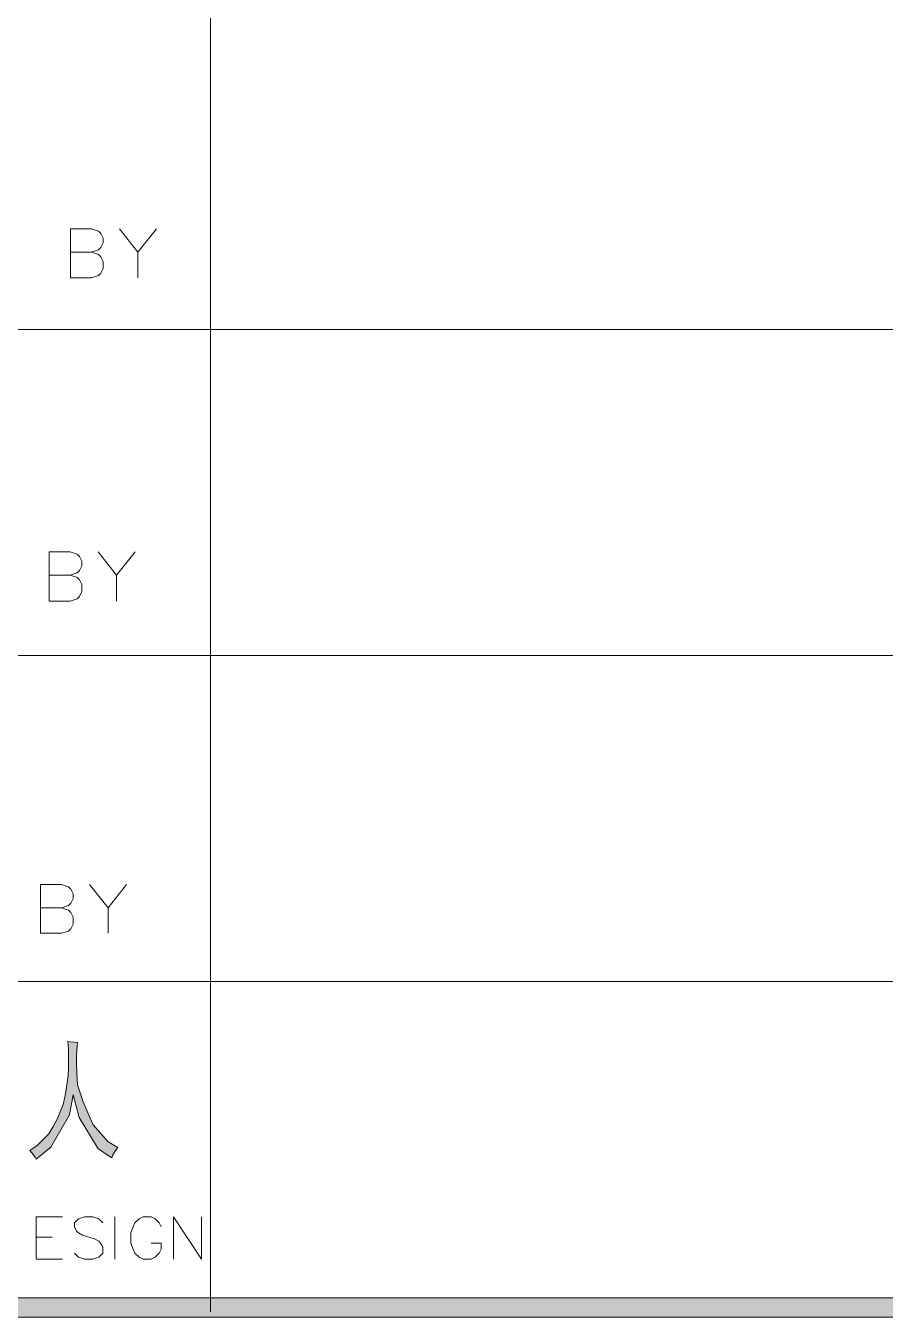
# Model space of a CAD drawing. Header units: millimetres. Extents: x 0 to 586, y 0 to 414.
# Drawn here: x 548.76 to 561.75, y 78.76 to 98.27 of the extents above; entities that cross this region are included whole.
import ezdxf

# ---------------------------------------------------------------- set-up
doc = ezdxf.new("R2010")
doc.units = ezdxf.units.MM

msp = doc.modelspace()

# ---------------------------------------------------------------- hatches: boundary and pattern name
h = msp.add_hatch(color=0)
h.dxf.hatch_style = 2
h.paths.add_polyline_path([(548.816389, 81.276472), (548.929278, 81.350556), (549.105667, 81.530472), (549.169167, 81.639833), (549.232667, 81.749194), (549.320861, 81.971444), (549.345556, 82.084333), (549.37025, 82.20075), (549.398472, 82.412417), (549.402, 82.511194), (549.405528, 82.609972), (549.402, 82.818111), (549.394944, 82.923944), (549.426694, 82.920417), (549.500778, 82.913361), (549.539583, 82.909833), (549.532528, 82.846333), (549.521944, 82.719333), (549.521944, 82.655833), (549.521944, 82.588806), (549.529, 82.437111), (549.536056, 82.352444), (549.539583, 82.267778), (549.62425, 82.01025), (549.698333, 81.837389), (549.775944, 81.664528), (550.001722, 81.407), (550.149889, 81.322333), (550.114611, 81.276472), (550.06875, 81.198861), (550.058167, 81.167111), (549.853556, 81.301167), (549.564278, 81.777417), (549.476083, 82.119611), (549.419639, 81.816222), (549.137417, 81.325861), (548.915167, 81.145944), (548.897528, 81.177694), (548.848139, 81.241194)])
h = msp.add_hatch(color=0)
h.dxf.hatch_style = 2
h.paths.add_polyline_path([(541.390417, 78.757639), (541.390417, 79.050444), (575.772139, 79.050444), (575.772139, 78.757639)])

# ---------------------------------------------------------------- linework, layer by layer
at = {"color": 0, "lineweight": 0}
for points in [[(551.550417, 78.838778), (551.550417, 118.251111)], [(549.43375, 94.463306), (549.43375, 95.204139), (549.75125, 95.204139), (549.857083, 95.168861), (549.892361, 95.133583), (549.927639, 95.063028), (549.927639, 94.992472), (549.892361, 94.921917), (549.857083, 94.886639), (549.75125, 94.851361)], [(550.174583, 95.204139), (550.453278, 94.851361), (550.7355, 95.204139)], [(549.43375, 94.851361), (549.75125, 94.851361), (549.857083, 94.816083), (549.892361, 94.780806), (549.927639, 94.71025), (549.927639, 94.604417), (549.892361, 94.533861), (549.857083, 94.498583), (549.75125, 94.463306), (549.43375, 94.463306)], [(550.453278, 94.851361), (550.453278, 94.463306)], [(541.390417, 93.683667), (575.772139, 93.683667)], [(549.109194, 89.580861), (549.109194, 90.321694), (549.426694, 90.321694), (549.532528, 90.286417), (549.567806, 90.251139), (549.603083, 90.180583), (549.603083, 90.110028), (549.567806, 90.039472), (549.532528, 90.004194), (549.426694, 89.968917)], [(549.850028, 90.321694), (550.128722, 89.968917), (550.410944, 90.321694)], [(549.109194, 89.968917), (549.426694, 89.968917), (549.532528, 89.933639), (549.567806, 89.898361), (549.603083, 89.827806), (549.603083, 89.721972), (549.567806, 89.651417), (549.532528, 89.616139), (549.426694, 89.580861), (549.109194, 89.580861)], [(550.128722, 89.968917), (550.128722, 89.580861)], [(541.390417, 88.755361), (551.550417, 88.755361)], [(551.550417, 88.755361), (575.772139, 88.755361)], [(548.978667, 84.560833), (548.978667, 85.298139), (549.296167, 85.298139), (549.402, 85.262861), (549.437278, 85.227583), (549.472556, 85.157028), (549.472556, 85.086472), (549.437278, 85.015917), (549.402, 84.980639), (549.296167, 84.945361)], [(549.7195, 85.298139), (550.001722, 84.945361), (550.280417, 85.298139)], [(548.978667, 84.945361), (549.296167, 84.945361), (549.402, 84.910083), (549.437278, 84.874806), (549.472556, 84.80425), (549.472556, 84.698417), (549.437278, 84.627861), (549.402, 84.592583), (549.296167, 84.560833), (548.978667, 84.560833)], [(550.001722, 84.945361), (550.001722, 84.560833)], [(541.390417, 83.830583), (575.772139, 83.830583)], [(548.915167, 79.632528), (548.915167, 80.274583), (549.310278, 80.274583)], [(549.920583, 80.182861), (549.860611, 80.242833), (549.768889, 80.274583), (549.645417, 80.274583), (549.553694, 80.242833), (549.493722, 80.182861), (549.493722, 80.122889), (549.525472, 80.059389), (549.553694, 80.031167), (549.617194, 79.999417), (549.797111, 79.939444), (549.860611, 79.907694), (549.888833, 79.875944), (549.920583, 79.815972), (549.920583, 79.72425), (549.860611, 79.664278), (549.768889, 79.632528), (549.645417, 79.632528), (549.553694, 79.664278), (549.493722, 79.72425)], [(550.104028, 79.632528), (550.104028, 80.274583)], [(550.806056, 80.122889), (550.774306, 80.182861), (550.714333, 80.242833), (550.654361, 80.274583), (550.530889, 80.274583), (550.470917, 80.242833), (550.407417, 80.182861), (550.379194, 80.122889), (550.347444, 80.031167), (550.347444, 79.875944), (550.379194, 79.784222), (550.407417, 79.72425), (550.470917, 79.664278), (550.530889, 79.632528), (550.654361, 79.632528), (550.714333, 79.664278), (550.774306, 79.72425), (550.806056, 79.784222), (550.806056, 79.875944), (550.654361, 79.875944)], [(550.9895, 79.632528), (550.9895, 80.274583), (551.416361, 79.632528), (551.416361, 80.274583)], [(548.915167, 79.967667), (549.158583, 79.967667)], [(548.915167, 79.632528), (549.310278, 79.632528)]]:
    msp.add_lwpolyline(points, dxfattribs=at)
for points in [[(548.816389, 81.276472), (548.929278, 81.350556), (549.105667, 81.530472), (549.169167, 81.639833), (549.232667, 81.749194), (549.320861, 81.971444), (549.345556, 82.084333), (549.37025, 82.20075), (549.398472, 82.412417), (549.402, 82.511194), (549.405528, 82.609972), (549.402, 82.818111), (549.394944, 82.923944), (549.426694, 82.920417), (549.500778, 82.913361), (549.539583, 82.909833), (549.532528, 82.846333), (549.521944, 82.719333), (549.521944, 82.655833), (549.521944, 82.588806), (549.529, 82.437111), (549.536056, 82.352444), (549.539583, 82.267778), (549.62425, 82.01025), (549.698333, 81.837389), (549.775944, 81.664528), (550.001722, 81.407), (550.149889, 81.322333), (550.114611, 81.276472), (550.06875, 81.198861), (550.058167, 81.167111), (549.853556, 81.301167), (549.564278, 81.777417), (549.476083, 82.119611), (549.419639, 81.816222), (549.137417, 81.325861), (548.915167, 81.145944), (548.897528, 81.177694), (548.848139, 81.241194)], [(541.390417, 78.757639), (541.390417, 79.050444), (575.772139, 79.050444), (575.772139, 78.757639)]]:
    msp.add_lwpolyline(points, close=True, dxfattribs=at)

doc.saveas('drawing.dxf')
